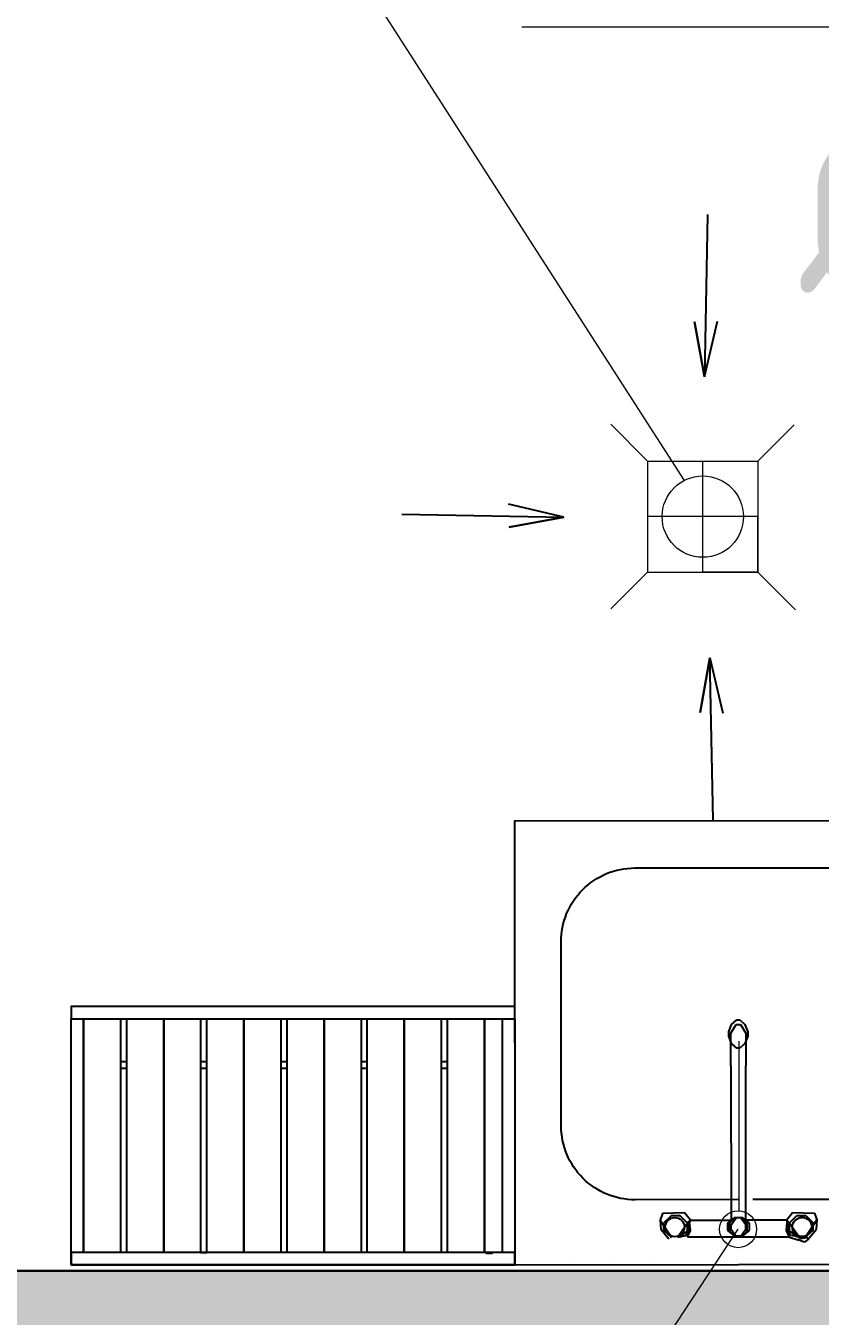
# Model space of a CAD drawing. Header units: millimetres. Extents: x -8689834 to 9419935, y -284943 to 166066.
# Drawn here: x -214764 to -213689, y 109509 to 111255 of the extents above; entities that cross this region are included whole.
import ezdxf
from ezdxf import colors
from ezdxf.entities.mleader import LeaderData, LeaderLine
from ezdxf.math import Vec2, Vec3

# ---------------------------------------------------------------- set-up
doc = ezdxf.new("R2010")
doc.units = ezdxf.units.MM
doc.header["$MEASUREMENT"] = 0
doc.layers.get('0').update_dxf_attribs({"color": 250, "lineweight": 9})
for name, color, linetype, lineweight in [('АР_Отметки', 250, 'Continuous', 15), ('АР_Перегородки газоблок', 165, 'Continuous', 30), ('АР_Перегородки газоблок_Штрих', 165, 'Continuous', 5), ('АР_тонкая линия', 250, 'Continuous', 0), ('ВК_канализация', 32, 'Continuous', 30), ('ТХ_пищеблок', 30, 'Continuous', 20)]:
    doc.layers.add(name, color=color, linetype=linetype, lineweight=lineweight)
doc.layers.add('ТХ_ВК_оборуд.ТХ', color=250, linetype='Continuous')
doc.layers.add('ТХ_ВК_трапы', color=5, linetype='Continuous')
doc.styles.add('ISOCPEUR', font='isocpeur.ttf', dxfattribs={"width": 0.7})

# ---------------------------------------------------------------- blocks, each defined once
blk = doc.blocks.new('Трап ТХ')
at = {"layer": 'ТХ_ВК_трапы', "color": 5, "lineweight": 0}
for p, q in [((305243.2, -196674.3), (305292.9, -196724.5)), ((305491.2, -196675.5), (305442.2, -196724.5)), ((305292.9, -196724.5), (305292.9, -196874.5)), ((305292.9, -196724.5), (305442.2, -196724.5)), ((305367.6, -196874.5), (305367.6, -196724.5)), ((305442.2, -196724.5), (305442.2, -196874.5)), ((305442.2, -196799.5), (305292.9, -196799.5)), ((305442.2, -196874.5), (305442.2, -196799.5)), ((305243.2, -196924.3), (305292.9, -196874.5)), ((305292.9, -196874.5), (305442.2, -196874.5)), ((305442.2, -196874.5), (305367.6, -196874.5)), ((305493.2, -196925.5), (305442.2, -196874.5))]:
    blk.add_line(p, q, dxfattribs=at)
blk = doc.blocks.new('A$C985b353d')
at = {"layer": 'ТХ_ВК_трапы', "ltscale": 100}
for p, q in [((6.4, 408.7), (2.2, 189.2)), ((2.2, 189.2), (-11.2, 263.5)), ((-11.2, 263.5), (2.2, 189.2)), ((2.2, 189.2), (19.8, 264.3)), ((-407.4, 3.3), (-187.9, -0.9)), ((-187.9, -0.9), (-263, 16.7)), ((192.3, -0.9), (267.4, 16.7)), ((411.8, 3.3), (192.3, -0.9)), ((-187.9, -0.9), (-262.2, -14.3)), ((-262.2, -14.3), (-187.9, -0.9)), ((192.3, -0.9), (266.6, -14.3)), ((266.6, -14.3), (192.3, -0.9)), ((9.7, -190.8), (-3.8, -265.2)), ((-3.8, -265.2), (9.7, -190.8)), ((13.8, -410.3), (9.7, -190.8)), ((9.7, -190.8), (27.3, -265.9))]:
    blk.add_line(p, q, dxfattribs=at)
blk = doc.blocks.new('_DotSmall')
at = {"color": 0, "linetype": 'ByBlock', "const_width": 0.5}
blk.add_lwpolyline([(-0.0625, 0, 1), (0.0625, 0, 1)], format="xyb", close=True, dxfattribs=at)

msp = doc.modelspace()

# ---------------------------------------------------------------- hatches: boundary and pattern name
at = {"layer": 'АР_Перегородки газоблок_Штрих', "ltscale": 100}
h = msp.add_hatch(dxfattribs=at)
h.set_pattern_fill('AR-CONC', scale=30)
h.set_pattern_definition([(50, (0, 0), (215.17805, -18.82564), [22.5, -247.5]), (355, (0, 0), (-41.6254, 225.65764), [18, -198]), (100.45144, (17.93, -1.57), (173.55265, 206.832), [19.12206, -210.34263]), (46.1842, (0, 60), (320.1724, -49.65578), [33.75, -371.25]), (96.63564, (26.68, 55.86), (280.3986, 292.2356), [28.6831, -315.51413]), (351.18416, (0, 60), (280.3986, 292.2356), [27, -297]), (21, (30, 45), (179.07212, -120.78567), [22.5, -247.5]), (326, (30, 45), (72.9946, 217.54501), [18, -198]), (71.45144, (44.92, 34.93), (252.06671, 96.75935), [19.12206, -210.34263]), (37.5, (0, 0), (3.647957, 99.868156), [0, -195.6, 0, -201, 0, -198.75]), (7.5, (0, 0), (78.92086, 118.323514), [0, -114.6, 0, -191.1, 0, -75.75]), (327.5, (-66.9, 0), (160.14673, -6.766462), [0, -75, 0, -234, 0, -310.5]), (317.5, (-96.9, 0), (174.95585, 30.031495), [0, -97.5, 0, -155.4, 0, -220.5])])
h.paths.add_polyline_path([(-212033.9, 110768.7), (-212153.9, 110768.7), (-212153.9, 109570.6), (-217983.9, 109570.6), (-217983.9, 109450.6), (-212153.9, 109450.6), (-212153.9, 108166), (-212033.9, 108166)])

# ---------------------------------------------------------------- linework, layer by layer
at = {"layer": 'АР_Перегородки газоблок', "color": 7, "ltscale": 100}
msp.add_lwpolyline([(-217983.9, 109570.6), (-212153.9, 109570.6)], dxfattribs=at)
at = {"layer": 'ВК_канализация', "color": 18, "lineweight": 13, "ltscale": 500, "true_color": 0x000000}
for points in [[(-215845.2, 111506.7), (-214431.1, 111506.7), (-213873.5, 110639.8)], [(-214093.1, 111253.5), (-212679.1, 111253.5), (-212504.3, 110252.2)]]:
    msp.add_lwpolyline(points, dxfattribs=at)
at = {"layer": 'ВК_канализация', "color": 30, "lineweight": 13, "ltscale": 500, "true_color": 0xf26722}
msp.add_lwpolyline([(-213799.7, 109881.4), (-213799.7, 109651.9), (-213799.7, 109651.9)], dxfattribs=at)
at = {"layer": 'ВК_канализация', "color": 18, "lineweight": 13, "ltscale": 500, "true_color": 0x000000, "elevation": 0}
msp.add_lwpolyline([(-214504, 108556.4), (-213800.6, 109626.9)], dxfattribs=at)
at = {"layer": 'ВК_канализация', "color": 30, "lineweight": 13, "ltscale": 500, "true_color": 0xf26722}
for centre, radius in [((-213848.3, 110590.9), 55), ((-213800.6, 109626.9), 25)]:
    msp.add_circle(centre, radius, dxfattribs=at)
at = {"layer": 'ТХ_пищеблок', "color": 7, "linetype": 'ByBlock', "lineweight": -2, "ltscale": 100}
for p, q in [((-213809.3, 109904, 35.1), (-213802.3, 109910, 35.1)), ((-213802.3, 109910, 35.1), (-213798.3, 109910, 35.1)), ((-213798.3, 109910, 35.1), (-213791.3, 109904, 35.1)), ((-213813.3, 109894, 35.1), (-213809.3, 109904, 35.1)), ((-213813.3, 109888, 35.1), (-213813.3, 109894, 35.1)), ((-213810.3, 109892, 35.1), (-213803.3, 109904, 35.1)), ((-213803.3, 109904, 35.1), (-213797.3, 109904, 35.1)), ((-213797.3, 109904, 35.1), (-213790.3, 109892, 35.1)), ((-213791.3, 109904, 35.1), (-213787.3, 109894, 35.1)), ((-213787.3, 109894, 35.1), (-213787.3, 109888, 35.1)), ((-213809.3, 109878, 35.1), (-213813.3, 109888, 35.1)), ((-213810.2, 109848, 35.1), (-213810.3, 109892, 35.1)), ((-213802.3, 109872, 35.1), (-213809.3, 109878, 35.1)), ((-213791.3, 109878, 35.1), (-213798.3, 109872, 35.1)), ((-213787.3, 109888, 35.1), (-213791.3, 109878, 35.1)), ((-213790.3, 109892, 35.1), (-213790.2, 109848, 35.1)), ((-213798.3, 109872, 35.1), (-213802.3, 109872, 35.1)), ((-213810.2, 109848, 35.1), (-213810, 109639, 35.1)), ((-213790, 109638.9, 35.1), (-213790.2, 109848, 35.1)), ((-213903, 109648.3, 35.1), (-213906.1, 109639.3, 35.1)), ((-213903, 109648.3, 35.1), (-213906.1, 109639.3, 35.1)), ((-213873, 109649.2, 35.1), (-213903, 109648.3, 35.1)), ((-213873, 109649.2, 35.1), (-213903, 109648.3, 35.1)), ((-213865.1, 109639.2, 35.1), (-213873, 109649.2, 35.1)), ((-213865.1, 109639.2, 35.1), (-213873, 109649.2, 35.1)), ((-213735, 109639.3, 35.1), (-213727.1, 109649.3, 35.1)), ((-213735, 109639.3, 35.1), (-213727.1, 109649.3, 35.1)), ((-213727.1, 109649.3, 35.1), (-213697.1, 109648.4, 35.1)), ((-213727.1, 109649.3, 35.1), (-213697.1, 109648.4, 35.1)), ((-213697.1, 109648.4, 35.1), (-213694, 109639.5, 35.1)), ((-213697.1, 109648.4, 35.1), (-213694, 109639.5, 35.1)), ((-213890.1, 109615.2, 35.1), (-213906.1, 109639.3, 35.1)), ((-213906.1, 109639.3, 35.1), (-213905.1, 109626.3, 35.1)), ((-213890.1, 109615.2, 35.1), (-213906.1, 109639.3, 35.1)), ((-213891, 109645.2, 35.1), (-213901.1, 109635.3, 35.1)), ((-213891, 109645.2, 35.1), (-213901.1, 109635.3, 35.1)), ((-213901.1, 109625.3, 35.1), (-213901.1, 109635.3, 35.1)), ((-213901.1, 109625.3, 35.1), (-213901.1, 109635.3, 35.1)), ((-213879, 109645.2, 35.1), (-213891, 109645.2, 35.1)), ((-213879, 109645.2, 35.1), (-213891, 109645.2, 35.1)), ((-213868.1, 109636.2, 35.1), (-213882.1, 109616.2, 35.1)), ((-213868.1, 109636.2, 35.1), (-213882.1, 109616.2, 35.1)), ((-213869.1, 109635.2, 35.1), (-213879, 109645.2, 35.1)), ((-213869.1, 109635.2, 35.1), (-213879, 109645.2, 35.1)), ((-213869.1, 109625.2, 35.1), (-213869.1, 109635.2, 35.1)), ((-213869.1, 109625.2, 35.1), (-213869.1, 109635.2, 35.1)), ((-213868.1, 109636.2, 35.1), (-213865.1, 109639.2, 35.1)), ((-213868.1, 109636.2, 35.1), (-213865.1, 109639.2, 35.1)), ((-213866.1, 109627.2, 35.1), (-213868.1, 109636.2, 35.1)), ((-213866.1, 109627.2, 35.1), (-213868.1, 109636.2, 35.1)), ((-213865.1, 109639.2, 35.1), (-213866.1, 109636.2, 35.1)), ((-213865.1, 109639.2, 35.1), (-213866.1, 109636.2, 35.1)), ((-213865.1, 109625.2, 35.1), (-213866.1, 109636.2, 35.1)), ((-213865.1, 109625.2, 35.1), (-213866.1, 109636.2, 35.1)), ((-213865.2, 109638.9, 35.1), (-213810, 109638.9, 35.1)), ((-213806.1, 109642.1, 35.1), (-213815.1, 109635.1, 35.1)), ((-213806.1, 109642.1, 35.1), (-213815.1, 109635.1, 35.1)), ((-213815.1, 109635.1, 35.1), (-213815.1, 109625.1, 35.1)), ((-213815.1, 109635.1, 35.1), (-213815.1, 109625.1, 35.1)), ((-213805.1, 109642.1, 35.1), (-213812.1, 109635.1, 35.1)), ((-213805.1, 109642.1, 35.1), (-213812.1, 109635.1, 35.1)), ((-213812.1, 109635.1, 35.1), (-213812.1, 109624.1, 35.1)), ((-213812.1, 109635.1, 35.1), (-213812.1, 109624.1, 35.1)), ((-213810.1, 109632.9, 35.1), (-213803.1, 109642.1, 35.1)), ((-213810.1, 109627, 35.1), (-213810.1, 109632.9, 35.1)), ((-213794.1, 109642.1, 35.1), (-213806.1, 109642.1, 35.1)), ((-213794.1, 109642.1, 35.1), (-213806.1, 109642.1, 35.1)), ((-213790.1, 109632.9, 35.1), (-213797.1, 109642.1, 35.1)), ((-213788.1, 109635, 35.1), (-213795.1, 109642.1, 35.1)), ((-213788.1, 109635, 35.1), (-213795.1, 109642.1, 35.1)), ((-213785.1, 109635, 35.1), (-213794.1, 109642.1, 35.1)), ((-213785.1, 109635, 35.1), (-213794.1, 109642.1, 35.1)), ((-213790.1, 109627.1, 35.1), (-213790.1, 109632.9, 35.1)), ((-213734.9, 109639, 35.1), (-213790, 109638.9, 35.1)), ((-213788.1, 109624, 35.1), (-213788.1, 109635, 35.1)), ((-213788.1, 109624, 35.1), (-213788.1, 109635, 35.1)), ((-213785.1, 109625, 35.1), (-213785.1, 109635, 35.1)), ((-213785.1, 109625, 35.1), (-213785.1, 109635, 35.1)), ((-213735, 109639.3, 35.1), (-213734, 109636.3, 35.1)), ((-213732, 109636.3, 35.1), (-213735, 109639.3, 35.1)), ((-213735, 109639.3, 35.1), (-213734, 109636.3, 35.1)), ((-213732, 109636.3, 35.1), (-213735, 109639.3, 35.1)), ((-213735, 109625.3, 35.1), (-213734, 109636.3, 35.1)), ((-213735, 109625.3, 35.1), (-213734, 109636.3, 35.1)), ((-213734, 109627.3, 35.1), (-213732, 109636.3, 35.1)), ((-213734, 109627.3, 35.1), (-213732, 109636.3, 35.1)), ((-213732, 109636.3, 35.1), (-213718, 109616.4, 35.1)), ((-213732, 109636.3, 35.1), (-213718, 109616.4, 35.1)), ((-213731, 109635.3, 35.1), (-213721.1, 109645.4, 35.1)), ((-213731, 109635.3, 35.1), (-213721.1, 109645.4, 35.1)), ((-213731, 109625.3, 35.1), (-213731, 109635.3, 35.1)), ((-213731, 109625.3, 35.1), (-213731, 109635.3, 35.1)), ((-213721.1, 109645.4, 35.1), (-213709.1, 109645.4, 35.1)), ((-213721.1, 109645.4, 35.1), (-213709.1, 109645.4, 35.1)), ((-213710, 109615.4, 35.1), (-213694, 109639.5, 35.1)), ((-213710, 109615.4, 35.1), (-213694, 109639.5, 35.1)), ((-213709.1, 109645.4, 35.1), (-213699, 109635.4, 35.1)), ((-213709.1, 109645.4, 35.1), (-213699, 109635.4, 35.1)), ((-213699, 109625.4, 35.1), (-213699, 109635.4, 35.1)), ((-213699, 109625.4, 35.1), (-213699, 109635.4, 35.1)), ((-213694, 109639.5, 35.1), (-213695, 109626.4, 35.1)), ((-213894.1, 109613.2, 35.1), (-213905.1, 109626.3, 35.1)), ((-213894.1, 109613.2, 35.1), (-213905.1, 109626.3, 35.1)), ((-213901.1, 109625.3, 35.1), (-213891.1, 109616.2, 35.1)), ((-213901.1, 109625.3, 35.1), (-213891.1, 109616.2, 35.1)), ((-213882.1, 109616.2, 35.1), (-213871.1, 109618.2, 35.1)), ((-213882.1, 109616.2, 35.1), (-213871.1, 109618.2, 35.1)), ((-213879.1, 109616.2, 35.1), (-213869.1, 109625.2, 35.1)), ((-213879.1, 109616.2, 35.1), (-213869.1, 109625.2, 35.1)), ((-213871.1, 109618.2, 35.1), (-213866.1, 109627.2, 35.1)), ((-213871.1, 109618.2, 35.1), (-213866.1, 109627.2, 35.1)), ((-213869.1, 109616.2, 35.1), (-213865.1, 109625.2, 35.1)), ((-213869.1, 109616.2, 35.1), (-213865.1, 109625.2, 35.1)), ((-213731, 109616.3, 35.1), (-213869.1, 109616.2, 35.1)), ((-213815.1, 109625.1, 35.1), (-213806.1, 109618.1, 35.1)), ((-213815.1, 109625.1, 35.1), (-213806.1, 109618.1, 35.1)), ((-213812.1, 109624.1, 35.1), (-213805.1, 109617.1, 35.1)), ((-213812.1, 109624.1, 35.1), (-213805.1, 109617.1, 35.1)), ((-213810.1, 109627.1, 35.1), (-213803.1, 109617.1, 35.1)), ((-213810.1, 109627.1, 35.1), (-213803.1, 109617.1, 35.1)), ((-213806.1, 109618.1, 35.1), (-213794.1, 109618.1, 35.1)), ((-213806.1, 109618.1, 35.1), (-213794.1, 109618.1, 35.1)), ((-213805.1, 109617.1, 35.1), (-213795.1, 109617.1, 35.1)), ((-213805.1, 109617.1, 35.1), (-213795.1, 109617.1, 35.1)), ((-213797.1, 109617.1, 35.1), (-213790.1, 109627.1, 35.1)), ((-213797.1, 109617.1, 35.1), (-213790.1, 109627.1, 35.1)), ((-213795.1, 109617.1, 35.1), (-213788.1, 109624, 35.1)), ((-213795.1, 109617.1, 35.1), (-213788.1, 109624, 35.1)), ((-213794.1, 109618.1, 35.1), (-213785.1, 109625, 35.1)), ((-213794.1, 109618.1, 35.1), (-213785.1, 109625, 35.1)), ((-213731, 109616.3, 35.1), (-213735, 109625.3, 35.1)), ((-213731, 109616.3, 35.1), (-213735, 109625.3, 35.1)), ((-213729, 109618.3, 35.1), (-213734, 109627.3, 35.1)), ((-213729, 109618.3, 35.1), (-213734, 109627.3, 35.1)), ((-213721, 109616.4, 35.1), (-213731, 109625.3, 35.1)), ((-213721, 109616.4, 35.1), (-213731, 109625.3, 35.1)), ((-213731, 109616.3, 35.1), (-213719.9, 109612.4, 35.1)), ((-213731, 109616.3, 35.1), (-213719.9, 109612.4, 35.1)), ((-213718, 109616.4, 35.1), (-213729, 109618.3, 35.1)), ((-213718, 109616.4, 35.1), (-213729, 109618.3, 35.1)), ((-213709, 109616.4, 35.1), (-213721, 109616.4, 35.1)), ((-213709, 109616.4, 35.1), (-213721, 109616.4, 35.1)), ((-213717, 109614.4, 35.1), (-213718, 109616.4, 35.1)), ((-213717, 109614.4, 35.1), (-213718, 109616.4, 35.1)), ((-213717, 109614.4, 35.1), (-213710, 109615.4, 35.1)), ((-213717, 109614.4, 35.1), (-213710, 109615.4, 35.1)), ((-213705.9, 109613.4, 35.1), (-213710.9, 109609.4, 35.1)), ((-213705.9, 109613.4, 35.1), (-213710.9, 109609.4, 35.1)), ((-213708, 109616.4, 35.1), (-213710, 109615.4, 35.1)), ((-213708, 109616.4, 35.1), (-213710, 109615.4, 35.1)), ((-213699, 109625.4, 35.1), (-213709, 109616.4, 35.1)), ((-213699, 109625.4, 35.1), (-213709, 109616.4, 35.1)), ((-213705.9, 109613.4, 35.1), (-213708, 109616.4, 35.1)), ((-213705.9, 109613.4, 35.1), (-213708, 109616.4, 35.1)), ((-213705.9, 109613.4, 35.1), (-213695, 109626.4, 35.1)), ((-213705.9, 109613.4, 35.1), (-213695, 109626.4, 35.1)), ((-213710.9, 109609.4, 35.1), (-213719.9, 109612.4, 35.1)), ((-213710.9, 109609.4, 35.1), (-213719.9, 109612.4, 35.1))]:
    msp.add_line(p, q, dxfattribs=at)
at = {"layer": 'ТХ_пищеблок', "color": 7, "linetype": 'ByBlock', "lineweight": -2, "ltscale": 100, "elevation": 35.1}
msp.add_lwpolyline([(-214102.5, 109578.9), (-213497.5, 109579.4), (-213498, 110179.4), (-214103, 110178.9), (-214102.5, 109578.9)], dxfattribs=at)
msp.add_lwpolyline([(-213800.6, 109666.9), (-213939.8, 109666.7, -0.414214), (-214039.9, 109766.7), (-214040.1, 110015.5, -0.414214), (-213940.2, 110115.6), (-213639.9, 110115.8, -0.414214), (-213539.8, 110015.9), (-213539.6, 109767.1, -0.414214), (-213639.5, 109667), (-213780.6, 109666.9)], format="xyb", dxfattribs=at)
at = {"layer": 'ТХ_пищеблок', "color": 7, "linetype": 'ByBlock', "lineweight": -2}
for points, elevation in [([(-214102.5, 109928.4), (-214702.9, 109928.4), (-214702.9, 109911.7), (-214102.5, 109911.7)], 35.1), ([(-214686.2, 109861.6), (-214686.2, 109911.7)], 35.1), ([(-214577.7, 109861.6), (-214577.7, 109911.7)], 35.1), ([(-214469.3, 109861.6), (-214469.3, 109911.7)], 35.1), ([(-214360.8, 109861.6), (-214360.8, 109911.7)], 35.1), ([(-214252.3, 109861.6), (-214252.3, 109911.7)], 35.1), ([(-214143.8, 109861.6), (-214143.8, 109911.7)], 35.1), ([(-214686.2, 109844.9), (-214686.2, 109861.6)], 35.1), ([(-214577.7, 109844.9), (-214577.7, 109861.6)], 35.1), ([(-214469.3, 109844.9), (-214469.3, 109861.6)], 35.1), ([(-214360.8, 109844.9), (-214360.8, 109861.6)], 35.1), ([(-214252.3, 109844.9), (-214252.3, 109861.6)], 35.1), ([(-214143.8, 109844.9), (-214143.8, 109861.6)], 35.1), ([(-214636.2, 109844.9), (-214627.8, 109844.9), (-214627.8, 109853.3), (-214636.2, 109853.3)], 35.1), ([(-214519.3, 109844.9), (-214519.3, 109853.3), (-214527.7, 109853.3), (-214527.7, 109844.9)], 35.1), ([(-214419.2, 109844.9), (-214410.8, 109844.9), (-214410.8, 109853.3), (-214419.2, 109853.3)], 35.1), ([(-214310.7, 109844.9), (-214302.4, 109844.9), (-214302.4, 109853.3), (-214310.7, 109853.3)], 35.1), ([(-214202.2, 109844.9), (-214193.9, 109844.9), (-214193.9, 109853.3), (-214202.2, 109853.3)], 35.1), ([(-214102.5, 109595.6), (-214702.9, 109595.6), (-214702.9, 109578.9), (-214102.5, 109578.9)], -779)]:
    msp.add_lwpolyline(points, close=True, dxfattribs=dict(at, elevation=elevation))
for points, elevation in [([(-214519.3, 109595.6), (-214519.3, 109844.9), (-214519.3, 109861.6), (-214519.3, 109911.7), (-214469.3, 109911.7), (-214410.8, 109911.7), (-214102.5, 109911.7), (-214102.5, 109578.9), (-214702.9, 109578.9), (-214702.9, 109911.7), (-214686.2, 109911.7), (-214636.2, 109911.7), (-214577.7, 109911.7), (-214527.7, 109911.7), (-214527.7, 109861.6), (-214527.7, 109844.9), (-214527.7, 109595.6)], 35.1), ([(-214636.2, 109911.7), (-214636.2, 109861.6), (-214636.2, 109844.9), (-214636.2, 109595.6)], 35.1), ([(-214627.8, 109595.6), (-214627.8, 109844.9), (-214627.8, 109861.6), (-214627.8, 109911.7)], 35.1), ([(-214419.2, 109911.7), (-214419.2, 109861.6), (-214419.2, 109844.9), (-214419.2, 109595.6)], 35.1), ([(-214410.8, 109595.6), (-214410.8, 109844.9), (-214410.8, 109861.6), (-214410.8, 109911.7)], 35.1), ([(-214310.7, 109911.7), (-214310.7, 109861.6), (-214310.7, 109844.9), (-214310.7, 109595.6)], 35.1), ([(-214302.4, 109595.6), (-214302.4, 109844.9), (-214302.4, 109861.6), (-214302.4, 109911.7)], 35.1), ([(-214202.2, 109911.7), (-214202.2, 109861.6), (-214202.2, 109844.9), (-214202.2, 109595.6)], 35.1), ([(-214193.9, 109595.6), (-214193.9, 109844.9), (-214193.9, 109861.6), (-214193.9, 109911.7)], 35.1), ([(-214119.8, 109911.7), (-214119.8, 109595.6)], 35.1), ([(-214686.2, 109844.9), (-214686.2, 109853.3), (-214686.2, 109844.9)], 35.1), ([(-214686.2, 109595.6), (-214686.2, 109844.9)], 35.1), ([(-214686.2, 109844.9), (-214686.2, 109595.6)], 35.1), ([(-214577.7, 109844.9), (-214577.7, 109853.3), (-214577.7, 109844.9)], 35.1), ([(-214577.7, 109595.6), (-214577.7, 109844.9)], 35.1), ([(-214577.7, 109844.9), (-214577.7, 109595.6)], 35.1), ([(-214469.3, 109844.9), (-214469.3, 109853.3), (-214469.3, 109844.9)], 35.1), ([(-214469.3, 109595.6), (-214469.3, 109844.9)], 35.1), ([(-214469.3, 109844.9), (-214469.3, 109595.6)], 35.1), ([(-214360.8, 109844.9), (-214360.8, 109853.3), (-214360.8, 109844.9)], 35.1), ([(-214360.8, 109595.6), (-214360.8, 109844.9)], 35.1), ([(-214360.8, 109844.9), (-214360.8, 109595.6)], 35.1), ([(-214252.3, 109844.9), (-214252.3, 109853.3), (-214252.3, 109844.9)], 35.1), ([(-214252.3, 109595.6), (-214252.3, 109844.9)], 35.1), ([(-214252.3, 109844.9), (-214252.3, 109595.6)], 35.1), ([(-214143.8, 109844.9), (-214143.8, 109853.3), (-214143.8, 109844.9)], 35.1), ([(-214143.8, 109595.6), (-214143.8, 109844.9)], 35.1), ([(-214143.8, 109844.9), (-214143.8, 109595.6)], 35.1), ([(-214577.7, 109595.6), (-214577.7, 109595.6)], 35.1), ([(-214577.7, 109595.6), (-214577.7, 109595.6)], 35.1), ([(-214577.7, 109595.6), (-214577.7, 109595.6)], 35.1), ([(-214527.7, 109595.6), (-214527.7, 109595.6)], 35.1), ([(-214519.3, 109595.6), (-214527.7, 109595.6), (-214519.3, 109595.6)], 35.1), ([(-214024.9, 109586.1), (-214024.9, 109586.1)], 814.1), ([(-213974.9, 109586.1), (-213974.9, 109586.1)], 814.1), ([(-213974.9, 109586.1), (-213974.9, 109586.1)], 814.1), ([(-213974.9, 109586.1), (-213974.9, 109586.1)], 814.1), ([(-213916.5, 109586.1), (-213916.5, 109586.1)], 814.1), ([(-213916.5, 109586.1), (-213916.5, 109586.1)], 814.1), ([(-213916.5, 109586.1), (-213916.5, 109586.1)], 814.1)]:
    msp.add_lwpolyline(points, dxfattribs=dict(at, elevation=elevation))
for points in [[(-214191.8, 109594.5), (-214191.8, 109594.5)], [(-214191.8, 109594.5), (-214191.8, 109594.5)], [(-214191.8, 109594.5), (-214191.8, 109594.5)], [(-214141.8, 109594.5), (-214141.8, 109594.5)], [(-214141.8, 109594.5), (-214133.4, 109594.5), (-214141.8, 109594.5)], [(-214133.4, 109594.5), (-214133.4, 109594.5)]]:
    msp.add_lwpolyline(points, dxfattribs=at)
at = {"layer": 'ТХ_пищеблок', "color": 7, "linetype": 'ByBlock', "lineweight": -2, "ltscale": 100}
for centre in [(-213886.1, 109629.7, 35.1), (-213886.1, 109629.7, 35.1), (-213714, 109629.9, 35.1), (-213714, 109629.9, 35.1)]:
    msp.add_circle(centre, 13, dxfattribs=at)

# ---------------------------------------------------------------- block references
at = {"layer": 'АР_тонкая линия', "color": 7, "ltscale": 500}
msp.add_blockref('A$C985b353d', (-213848.3, 110590.9), dxfattribs=at)
at = {"layer": 'ТХ_ВК_оборуд.ТХ', "color": 7}
msp.add_blockref('Трап ТХ', (-519215.9, 307390.4), dxfattribs=at)

# ---------------------------------------------------------------- texts
at = {"layer": 'ВК_канализация', "color": 18, "ltscale": 100, "true_color": 0x000000, "insert": (-213720.6, 111043.1), "char_height": 300, "width": 7500, "attachment_point": 4, "style": 'ISOCPEUR'}
msp.add_mtext('\\pxi-1,l1,t1,5;ø110', dxfattribs=at)

# ---------------------------------------------------------------- leaders
at = {"layer": 'АР_Отметки', "color": 7}
ml = msp.add_multileader_mtext('Standard', dxfattribs=at)
ml.set_content('{\\W0.8;-2,730}', color=7, style='ISOCPEUR')
ml.set_leader_properties(color=256, linetype='Continuous', lineweight=-1)
ml.set_arrow_properties(name='DOTSMALL')
ml.build(insert=Vec2(0, 0))
ml.multileader.update_dxf_attribs({"has_text_frame": 1, "text_left_attachment_type": 4, "text_right_attachment_type": 4, "dogleg_length": 100, "arrow_head_size": 180})
ctx = ml.context
ctx.base_point, ctx.char_height, ctx.arrow_head_size, ctx.landing_gap_size, ctx.plane_origin = Vec3(-314791.3, 121809, 0), 250, 180, 50, Vec3(-319449.8, 117956.7, 0)
ctx.left_attachment, ctx.right_attachment = 4, 4
notes = []
notes.append((ctx, [(0, (0, 0, 0), (0, 0), (1, 0), 1, [])]))
ctx.mtext.insert, ctx.mtext.width, ctx.mtext.defined_height, ctx.mtext.line_spacing_style, ctx.mtext.flow_direction = Vec3(-314741.3, 122142.4, 0), 769.989, 343.9, 2, 5
ml = msp.add_multileader_mtext('Standard', dxfattribs=at)
ml.set_content('{\\W0.8;-2,430}', color=7, style='ISOCPEUR')
ml.set_leader_properties(color=256, linetype='Continuous', lineweight=-1)
ml.set_arrow_properties(name='DOTSMALL')
ml.build(insert=Vec2(0, 0))
ml.multileader.update_dxf_attribs({"has_text_frame": 1, "text_left_attachment_type": 4, "text_right_attachment_type": 4, "dogleg_length": 100, "arrow_head_size": 180})
ctx = ml.context
ctx.base_point, ctx.char_height, ctx.arrow_head_size, ctx.landing_gap_size, ctx.plane_origin = Vec3(-301002.2, 120038.6), 250, 180, 50, Vec3(-299949.6, 118383.4)
ctx.left_attachment, ctx.right_attachment = 4, 4
notes.append((ctx, [(0, (0, 0, 0), (0, 0), (1, 0), 1, [])]))
ctx.mtext.insert, ctx.mtext.width, ctx.mtext.line_spacing_style, ctx.mtext.flow_direction = Vec3(-300952.2, 120371.9), 852.697, 2, 5
ml = msp.add_multileader_mtext('Standard', dxfattribs=at)
ml.set_content('{\\W0.8;-2,430}', color=7, style='ISOCPEUR')
ml.set_leader_properties(color=256, linetype='Continuous', lineweight=-1)
ml.set_arrow_properties(name='DOTSMALL')
ml.build(insert=Vec2(0, 0))
ml.multileader.update_dxf_attribs({"has_text_frame": 1, "text_left_attachment_type": 4, "text_right_attachment_type": 4, "dogleg_length": 100, "arrow_head_size": 180})
ctx = ml.context
ctx.base_point, ctx.char_height, ctx.arrow_head_size, ctx.landing_gap_size, ctx.plane_origin = Vec3(-336711.9, 117132.7), 250, 180, 50, Vec3(-335659.2, 115477.5)
ctx.left_attachment, ctx.right_attachment = 4, 4
notes.append((ctx, [(0, (0, 0, 0), (0, 0), (1, 0), 1, [])]))
ctx.mtext.insert, ctx.mtext.width, ctx.mtext.line_spacing_style, ctx.mtext.flow_direction = Vec3(-336661.9, 117466), 852.697, 2, 5
ml = msp.add_multileader_mtext('Standard', dxfattribs=at)
ml.set_content('{\\W0.8;-2,480}', color=7, style='ISOCPEUR')
ml.set_leader_properties(color=256, linetype='Continuous', lineweight=-1)
ml.set_arrow_properties(name='DOTSMALL')
ml.build(insert=Vec2(0, 0))
ml.multileader.update_dxf_attribs({"has_text_frame": 1, "text_left_attachment_type": 4, "text_right_attachment_type": 4, "dogleg_length": 100, "arrow_head_size": 180})
ctx = ml.context
ctx.base_point, ctx.char_height, ctx.arrow_head_size, ctx.landing_gap_size, ctx.plane_origin = Vec3(-302468.1, 114434.6), 250, 180, 50, Vec3(-301415.4, 112779.4)
ctx.left_attachment, ctx.right_attachment = 4, 4
notes.append((ctx, [(0, (0, 0, 0), (0, 0), (1, 0), 1, [])]))
ctx.mtext.insert, ctx.mtext.width, ctx.mtext.line_spacing_style, ctx.mtext.flow_direction = Vec3(-302418.1, 114767.9), 852.697, 2, 5
for ctx, leaders in notes:
    for number, flags, end, landing, length, lines in leaders:
        leader = LeaderData()
        leader.index, (leader.has_last_leader_line, leader.has_dogleg_vector, leader.attachment_direction) = number, flags
        leader.last_leader_point, leader.dogleg_vector, leader.dogleg_length = Vec3(end), Vec3(landing), length
        for number, points, colour, breaks in lines:
            line = LeaderLine()
            line.index, line.vertices, line.color, line.breaks = number, Vec3.list(points), colors.encode_raw_color(colour), breaks
            leader.lines.append(line)
        ctx.leaders.append(leader)

doc.saveas('drawing.dxf')
